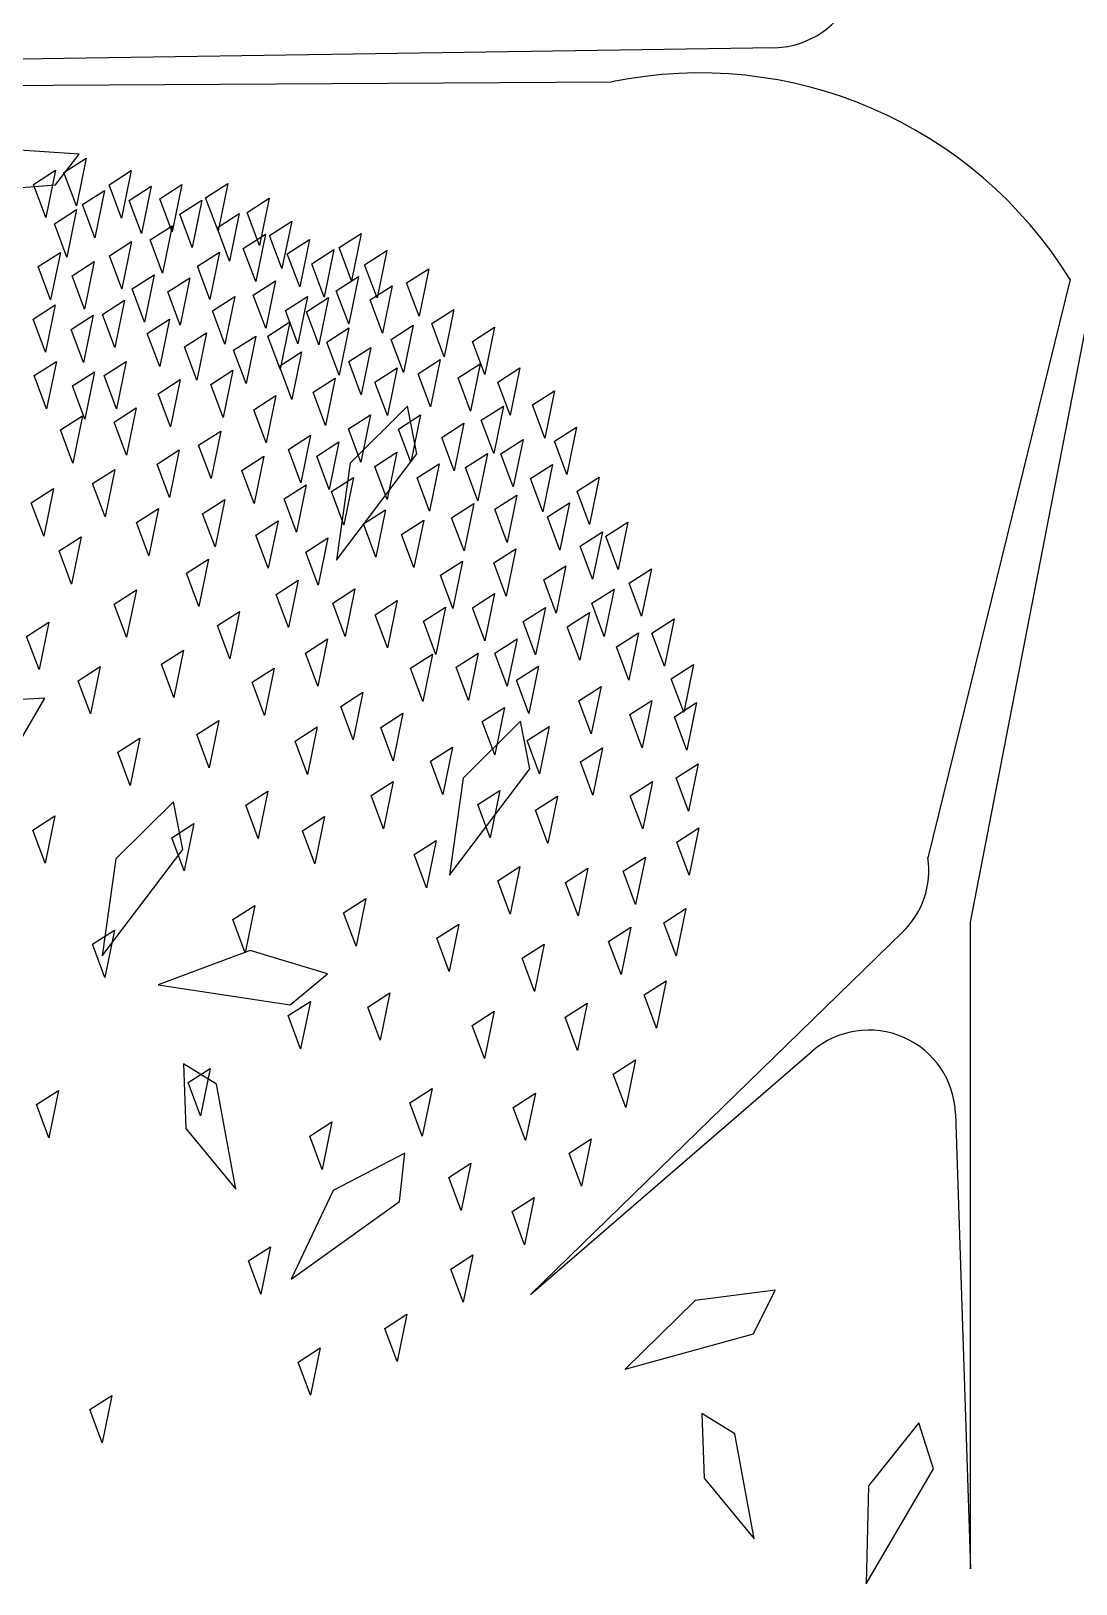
# Model space of a CAD drawing. Header units: inches. Extents: x -7543 to -822, y 102837 to 190349.
# Drawn here: x -837.08919 to -837.08533, y 102837.29858 to 102837.30432 of the extents above; entities that cross this region are included whole.
import ezdxf

# ---------------------------------------------------------------- set-up
doc = ezdxf.new("R2010")
doc.units = ezdxf.units.IN
doc.header["$MEASUREMENT"] = 0
doc.layers.add('BİTKİ', color=96, linetype='Continuous', lineweight=25)

msp = doc.modelspace()

# ---------------------------------------------------------------- linework, layer by layer
at = {"layer": 'BİTKİ', "color": 11}
for p, q in [((-837.0864436268769, 102837.3042535012), (-837.0900867932967, 102837.3041987723)), ((-837.090064523123, 102837.3041097233), (-837.087048150717, 102837.3041271535)), ((-837.085722310807, 102837.3010227571), (-837.085244961691, 102837.3034808699)), ((-837.0853539999006, 102837.3033969618), (-837.0858788293327, 102837.3012600957)), ((-837.0859725500522, 102837.3009858525), (-837.0873476314638, 102837.2996465499)), ((-837.085722310807, 102837.2986335084), (-837.085722310807, 102837.3010227571)), ((-837.0873476314638, 102837.2996465499), (-837.0863066882562, 102837.300545781)), ((-837.085776973513, 102837.3003137256), (-837.085722310807, 102837.2986335084))]:
    msp.add_line(p, q, dxfattribs=at)
at = {"layer": 'BİTKİ', "color": 222}
for p, q in [((-837.0890714159376, 102837.3037925248), (-837.0889898800832, 102837.3038449574)), ((-837.0885780519454, 102837.3034460056), (-837.088496516091, 102837.3034984382)), ((-837.088496516091, 102837.3034984382), (-837.0885323544176, 102837.3033233701)), ((-837.0881555327874, 102837.3034550636), (-837.088073996933, 102837.3035074961)), ((-837.0890413390307, 102837.3034107314), (-837.0889598031763, 102837.303463164)), ((-837.0889598031763, 102837.303463164), (-837.0889956415028, 102837.3032880959)), ((-837.0888577035727, 102837.3033624722), (-837.0889034011005, 102837.3034851077)), ((-837.0885323544176, 102837.3033233701), (-837.0885780519454, 102837.3034460056)), ((-837.0889956415028, 102837.3032880959), (-837.0890413390307, 102837.3034107314)), ((-837.0888192943997, 102837.3033625032), (-837.0887377585453, 102837.3034149357)), ((-837.0887377585453, 102837.3034149357), (-837.0887735968704, 102837.3032398677)), ((-837.08868788812, 102837.3033514972), (-837.088606352267, 102837.3034039297)), ((-837.088606352267, 102837.3034039297), (-837.088642190592, 102837.3032288617)), ((-837.0887735968704, 102837.3032398677), (-837.0888192943997, 102837.3033625032)), ((-837.0885222455647, 102837.3032813252), (-837.0884407097118, 102837.3033337577)), ((-837.0884407097118, 102837.3033337577), (-837.0884765480369, 102837.3031586897)), ((-837.0883261424997, 102837.3032172064), (-837.088371840029, 102837.3033398419)), ((-837.0882530999208, 102837.3032824874), (-837.0881715640664, 102837.30333492)), ((-837.0891042727583, 102837.3033034054), (-837.0891401110833, 102837.3031283374)), ((-837.0889635654157, 102837.3032649527), (-837.0889994037409, 102837.3030898846)), ((-837.0889291305743, 102837.3032679947), (-837.0888475947199, 102837.3033204273)), ((-837.0888834330465, 102837.3031453592), (-837.0889291305743, 102837.3032679947)), ((-837.0888475947199, 102837.3033204273), (-837.0888834330465, 102837.3031453592)), ((-837.0884765480369, 102837.3031586897), (-837.0885222455647, 102837.3032813252)), ((-837.0882074023929, 102837.3031598519), (-837.0882530999208, 102837.3032824874)), ((-837.0889994037409, 102837.3030898846), (-837.0890451012701, 102837.3032125201)), ((-837.0887634880191, 102837.3031978227), (-837.0886819521647, 102837.3032502553)), ((-837.0886819521647, 102837.3032502553), (-837.0887177904913, 102837.3030751872)), ((-837.0883180784888, 102837.3031881727), (-837.0882365426344, 102837.3032406053)), ((-837.0887177904913, 102837.3030751872), (-837.0887634880191, 102837.3031978227)), ((-837.0886259472195, 102837.3031477829), (-837.0885444113651, 102837.3032002155)), ((-837.0885444113651, 102837.3032002155), (-837.0885802496916, 102837.3030251474)), ((-837.0884444719497, 102837.3031355465), (-837.0883629360953, 102837.303187979)), ((-837.0883629360953, 102837.303187979), (-837.0883987744219, 102837.303012911)), ((-837.0882723809594, 102837.3030655372), (-837.0883180784888, 102837.3031881727)), ((-837.0891812591141, 102837.3030421885), (-837.0890997232597, 102837.303094621)), ((-837.0890997232597, 102837.303094621), (-837.0891355615847, 102837.302919553)), ((-837.0889235917496, 102837.3030423367), (-837.0888420558966, 102837.3030947692)), ((-837.0883987744219, 102837.303012911), (-837.0884444719497, 102837.3031355465)), ((-837.0882756628516, 102837.3030769616), (-837.0881941269972, 102837.3031293941)), ((-837.0881941269972, 102837.3031293941), (-837.0882299653238, 102837.3029543261)), ((-837.0891355615847, 102837.302919553), (-837.0891812591141, 102837.3030421885)), ((-837.0890405517715, 102837.3030037358), (-837.0889590159171, 102837.3030561683)), ((-837.0889590159171, 102837.3030561683), (-837.0889948542422, 102837.3028811003)), ((-837.0888778942217, 102837.3029197012), (-837.0889235917496, 102837.3030423367)), ((-837.0885293729132, 102837.3030093188), (-837.0884478370587, 102837.3030617513)), ((-837.0884478370587, 102837.3030617513), (-837.0884836753837, 102837.3028866833)), ((-837.0882299653238, 102837.3029543261), (-837.0882756628516, 102837.3030769616)), ((-837.0889948542422, 102837.3028811003), (-837.0890405517715, 102837.3030037358)), ((-837.0887235143545, 102837.3029752068), (-837.0886419785, 102837.3030276393)), ((-837.0886419785, 102837.3030276393), (-837.0886778168251, 102837.3028525713)), ((-837.0884836753837, 102837.3028866833), (-837.0885293729132, 102837.3030093188)), ((-837.0888865860618, 102837.3028703417), (-837.0888050502074, 102837.3029227742)), ((-837.0886778168251, 102837.3028525713), (-837.0887235143545, 102837.3029752068)), ((-837.0890848833722, 102837.3028415163), (-837.0890033475177, 102837.3028939488)), ((-837.0879645683917, 102837.3024938466), (-837.0878830325373, 102837.3025462791)), ((-837.0878830325373, 102837.3025462791), (-837.0879188708625, 102837.3023712111)), ((-837.0879188708625, 102837.3023712111), (-837.0879645683917, 102837.3024938466)), ((-837.0878238610493, 102837.3024553939), (-837.0877423251949, 102837.3025078264)), ((-837.0877423251949, 102837.3025078264), (-837.0877781635199, 102837.3023327584)), ((-837.0877781635199, 102837.3023327584), (-837.0878238610493, 102837.3024553939)), ((-837.0879966309514, 102837.3022535594), (-837.0880324692764, 102837.3020784914)), ((-837.0879218253133, 102837.3021584016), (-837.0878402894589, 102837.3022108342)), ((-837.0878402894589, 102837.3022108342), (-837.0878761277839, 102837.3020357661)), ((-837.0878761277839, 102837.3020357661), (-837.0879218253133, 102837.3021584016)), ((-837.0876978190586, 102837.3020119426), (-837.0877435165864, 102837.3021345781)), ((-837.08779101473, 102837.3019607715), (-837.0877094788756, 102837.302013204)), ((-837.0877094788756, 102837.302013204), (-837.0877453172021, 102837.301838136)), ((-837.0876220070674, 102837.3019643946), (-837.087540471213, 102837.3020168272)), ((-837.087540471213, 102837.3020168272), (-837.087576309538, 102837.3018417591)), ((-837.0874332264127, 102837.3018939752), (-837.0874789239421, 102837.3020166107)), ((-837.0877453172021, 102837.301838136), (-837.08779101473, 102837.3019607715)), ((-837.087576309538, 102837.3018417591), (-837.0876220070674, 102837.3019643946)), ((-837.0880480898988, 102837.3018193335), (-837.0879665540444, 102837.301871766)), ((-837.0879665540444, 102837.301871766), (-837.0880023923696, 102837.301696698)), ((-837.0880023923696, 102837.301696698), (-837.0880480898988, 102837.3018193335)), ((-837.0879012480351, 102837.3017418469), (-837.0878197121822, 102837.3017942794)), ((-837.0878197121822, 102837.3017942794), (-837.0878555505072, 102837.3016192114)), ((-837.0875256313254, 102837.3017637224), (-837.087444095471, 102837.301816155)), ((-837.087444095471, 102837.301816155), (-837.0874799337962, 102837.3016410869)), ((-837.0878555505072, 102837.3016192114), (-837.0879012480351, 102837.3017418469)), ((-837.0874799337962, 102837.3016410869), (-837.0875256313254, 102837.3017637224)), ((-837.0877170033544, 102837.3016167814), (-837.0876354675, 102837.301669214)), ((-837.0876354675, 102837.301669214), (-837.0876713058251, 102837.3014941459)), ((-837.0876713058251, 102837.3014941459), (-837.0877170033544, 102837.3016167814)), ((-837.0883182283699, 102837.3015071309), (-837.088354066695, 102837.3013320629)), ((-837.087936477139, 102837.3014899726), (-837.0878549412846, 102837.3015424051)), ((-837.0878907796097, 102837.3013673371), (-837.087936477139, 102837.3014899726)), ((-837.0878549412846, 102837.3015424051), (-837.0878907796097, 102837.3013673371)), ((-837.0875422583011, 102837.3014569546), (-837.0874607224467, 102837.3015093872)), ((-837.0874607224467, 102837.3015093872), (-837.0874965607718, 102837.3013343191)), ((-837.088354066695, 102837.3013320629), (-837.0883997642243, 102837.3014546984)), ((-837.0874965607718, 102837.3013343191), (-837.0875422583011, 102837.3014569546)), ((-837.0891866203785, 102837.3013625709), (-837.0891050845241, 102837.3014150034)), ((-837.0886734628679, 102837.3013344066), (-837.0885919270135, 102837.3013868391)), ((-837.0885919270135, 102837.3013868391), (-837.0886277653385, 102837.3012117711)), ((-837.0881903857636, 102837.3013601217), (-837.0881088499107, 102837.3014125543)), ((-837.0881088499107, 102837.3014125543), (-837.0881446882356, 102837.3012374862)), ((-837.0886277653385, 102837.3012117711), (-837.0886734628679, 102837.3013344066)), ((-837.0881446882356, 102837.3012374862), (-837.0881903857636, 102837.3013601217)), ((-837.0876960289457, 102837.3013246428), (-837.0877318672709, 102837.3011495748)), ((-837.0877318672709, 102837.3011495748), (-837.0877775648001, 102837.3012722103)), ((-837.088448056629, 102837.3010320595), (-837.0883665207746, 102837.3010844921)), ((-837.0883665207746, 102837.3010844921), (-837.0884023590996, 102837.300909424)), ((-837.0880380050766, 102837.3010569771), (-837.0879564692221, 102837.3011094097)), ((-837.0879564692221, 102837.3011094097), (-837.0879923075486, 102837.3009343416)), ((-837.0884023590996, 102837.300909424), (-837.088448056629, 102837.3010320595)), ((-837.0879923075486, 102837.3009343416), (-837.0880380050766, 102837.3010569771)), ((-837.0889657671393, 102837.3009410943), (-837.0888842312849, 102837.3009935268)), ((-837.0888842312849, 102837.3009935268), (-837.0889200696099, 102837.3008184588)), ((-837.0876940537945, 102837.3009629816), (-837.0876125179401, 102837.3010154141)), ((-837.0876125179401, 102837.3010154141), (-837.0876483562666, 102837.3008403461)), ((-837.0889200696099, 102837.3008184588), (-837.0889657671393, 102837.3009410943)), ((-837.0876483562666, 102837.3008403461), (-837.0876940537945, 102837.3009629816)), ((-837.0873325067402, 102837.3007664827), (-837.0873782042681, 102837.3008891182)), ((-837.087948359551, 102837.3007087146), (-837.0878668236966, 102837.3007611471)), ((-837.0878668236966, 102837.3007611471), (-837.0879026620231, 102837.3005860791)), ((-837.0882426389736, 102837.3006770635), (-837.0881611031192, 102837.3007294961)), ((-837.0881611031192, 102837.3007294961), (-837.0881969414443, 102837.300554428)), ((-837.0879026620231, 102837.3005860791), (-837.087948359551, 102837.3007087146)), ((-837.0875636403418, 102837.3006409353), (-837.0874821044888, 102837.3006933678)), ((-837.0874821044888, 102837.3006933678), (-837.0875179428139, 102837.3005182998)), ((-837.0872192919293, 102837.3006713559), (-837.0871377560762, 102837.3007237884)), ((-837.0871377560762, 102837.3007237884), (-837.0871735944013, 102837.3005487203)), ((-837.0881969414443, 102837.300554428), (-837.0882426389736, 102837.3006770635)), ((-837.0875179428139, 102837.3005182998), (-837.0875636403418, 102837.3006409353)), ((-837.0871735944013, 102837.3005487203), (-837.0872192919293, 102837.3006713559)), ((-837.08861271686, 102837.30042953), (-837.0885311810056, 102837.3004819625)), ((-837.0885311810056, 102837.3004819625), (-837.0885670193306, 102837.3003068945)), ((-837.0891729530817, 102837.3003484382), (-837.0890914172287, 102837.3004008708)), ((-837.0890914172287, 102837.3004008708), (-837.0891272555539, 102837.3002258028)), ((-837.0885670193306, 102837.3003068945), (-837.08861271686, 102837.30042953)), ((-837.0877930108857, 102837.300354949), (-837.0877114750326, 102837.3004073816)), ((-837.0891272555539, 102837.3002258028), (-837.0891729530817, 102837.3003484382)), ((-837.0873655621253, 102837.3002151552), (-837.0874112596548, 102837.3003377907)), ((-837.0873699200613, 102837.2998303197), (-837.0874156175893, 102837.2999529552)), ((-837.0883894913388, 102837.2997708083), (-837.0883079554844, 102837.2998232408))]:
    msp.add_line(p, q, dxfattribs=at)
at = {"layer": 'BİTKİ'}
for p, q in [((-837.0889898800832, 102837.3038449574), (-837.0890257184083, 102837.3036698893)), ((-837.0891842200905, 102837.3037486373), (-837.0891026842361, 102837.3038010699)), ((-837.0891026842361, 102837.3038010699), (-837.0891385225611, 102837.3036260018)), ((-837.0890257184083, 102837.3036698893), (-837.0890714159376, 102837.3037925248)), ((-837.0889046516799, 102837.3037469512), (-837.0888231158254, 102837.3037993838)), ((-837.0888231158254, 102837.3037993838), (-837.0888589541505, 102837.3036243157)), ((-837.0891385225611, 102837.3036260018), (-837.0891842200905, 102837.3037486373)), ((-837.0890029433854, 102837.3036741928), (-837.088921407531, 102837.3037266254)), ((-837.088921407531, 102837.3037266254), (-837.0889572458574, 102837.3035515573)), ((-837.0888589541505, 102837.3036243157), (-837.0889046516799, 102837.3037469512)), ((-837.0888307691798, 102837.3036894031), (-837.0887492333253, 102837.3037418357)), ((-837.0887492333253, 102837.3037418357), (-837.0887850716505, 102837.3035667676)), ((-837.0887170418889, 102837.3036956809), (-837.0886355060345, 102837.3037481135)), ((-837.0886355060345, 102837.3037481135), (-837.088671344361, 102837.3035730454)), ((-837.0885480342263, 102837.3036993041), (-837.0884664983719, 102837.3037517366)), ((-837.0884664983719, 102837.3037517366), (-837.0885023366969, 102837.3035766686)), ((-837.0889572458574, 102837.3035515573), (-837.0890029433854, 102837.3036741928)), ((-837.0887850716505, 102837.3035667676), (-837.0888307691798, 102837.3036894031)), ((-837.088671344361, 102837.3035730454), (-837.0887170418889, 102837.3036956809)), ((-837.0886431593888, 102837.3036381328), (-837.0885616235344, 102837.3036905653)), ((-837.0885616235344, 102837.3036905653), (-837.0885974618609, 102837.3035154973)), ((-837.0885023366969, 102837.3035766686), (-837.0885480342263, 102837.3036993041)), ((-837.0883948592767, 102837.3036449917), (-837.0883133234222, 102837.3036974243)), ((-837.0883133234222, 102837.3036974243), (-837.0883491617487, 102837.3035223562)), ((-837.089106446474, 102837.3036028586), (-837.0890249106211, 102837.3036552911)), ((-837.0890249106211, 102837.3036552911), (-837.0890607489462, 102837.3034802231)), ((-837.0885974618609, 102837.3035154973), (-837.0886431593888, 102837.3036381328)), ((-837.0885056185891, 102837.303588093), (-837.0884240827347, 102837.3036405255)), ((-837.0884240827347, 102837.3036405255), (-837.0884599210613, 102837.3034654575)), ((-837.0883491617487, 102837.3035223562), (-837.0883948592767, 102837.3036449917)), ((-837.0883116757138, 102837.3035599969), (-837.0882301398594, 102837.3036124294)), ((-837.0882301398594, 102837.3036124294), (-837.0882659781845, 102837.3034373614)), ((-837.0890607489462, 102837.3034802231), (-837.089106446474, 102837.3036028586)), ((-837.0887529955634, 102837.3035436244), (-837.0886714597103, 102837.3035960569)), ((-837.0886714597103, 102837.3035960569), (-837.0887072980355, 102837.3034209889)), ((-837.0884599210613, 102837.3034654575), (-837.0885056185891, 102837.303588093)), ((-837.0884088457168, 102837.3035118369), (-837.0883273098624, 102837.3035642694)), ((-837.0883273098624, 102837.3035642694), (-837.0883631481875, 102837.3033892014)), ((-837.0882659781845, 102837.3034373614), (-837.0883116757138, 102837.3035599969)), ((-837.0880551962415, 102837.3035148107), (-837.0879736603871, 102837.3035672432)), ((-837.0879736603871, 102837.3035672432), (-837.0880094987122, 102837.3033921752)), ((-837.0891664122247, 102837.3034449116), (-837.0890848763703, 102837.3034973442)), ((-837.0890848763703, 102837.3034973442), (-837.0891207146954, 102837.3033222761)), ((-837.0889034011005, 102837.3034851077), (-837.0888218652461, 102837.3035375403)), ((-837.0888218652461, 102837.3035375403), (-837.0888577035727, 102837.3033624722)), ((-837.0887072980355, 102837.3034209889), (-837.0887529955634, 102837.3035436244)), ((-837.0883631481875, 102837.3033892014), (-837.0884088457168, 102837.3035118369)), ((-837.0882461711399, 102837.3034922858), (-837.0881646352855, 102837.3035447184)), ((-837.0881646352855, 102837.3035447184), (-837.0882004736106, 102837.3033696503)), ((-837.088073996933, 102837.3035074961), (-837.088109835258, 102837.3033324281)), ((-837.0880094987122, 102837.3033921752), (-837.0880551962415, 102837.3035148107)), ((-837.087960468208, 102837.3034515659), (-837.0878789323536, 102837.3035039984)), ((-837.0878789323536, 102837.3035039984), (-837.0879147706802, 102837.3033289304)), ((-837.0891207146954, 102837.3033222761), (-837.0891664122247, 102837.3034449116)), ((-837.0882004736106, 102837.3033696503), (-837.0882461711399, 102837.3034922858)), ((-837.088109835258, 102837.3033324281), (-837.0881555327874, 102837.3034550636)), ((-837.0879147706802, 102837.3033289304), (-837.087960468208, 102837.3034515659)), ((-837.088371840029, 102837.3033398419), (-837.0882903041746, 102837.3033922744)), ((-837.0882903041746, 102837.3033922744), (-837.0883261424997, 102837.3032172064)), ((-837.0880650930008, 102837.3033556333), (-837.0879835571463, 102837.3034080658)), ((-837.0879835571463, 102837.3034080658), (-837.0880193954714, 102837.3032329978)), ((-837.0878052484195, 102837.3033842422), (-837.0877237125651, 102837.3034366748)), ((-837.0877595508902, 102837.3032616068), (-837.0878052484195, 102837.3033842422)), ((-837.0877237125651, 102837.3034366748), (-837.0877595508902, 102837.3032616068)), ((-837.088642190592, 102837.3032288617), (-837.08868788812, 102837.3033514972)), ((-837.0881715640664, 102837.30333492), (-837.0882074023929, 102837.3031598519)), ((-837.0881759185014, 102837.3032779985), (-837.088094382647, 102837.303330431)), ((-837.088094382647, 102837.303330431), (-837.0881302209721, 102837.303155363)), ((-837.0880193954714, 102837.3032329978), (-837.0880650930008, 102837.3033556333)), ((-837.0879400198068, 102837.3033214531), (-837.0878584839523, 102837.3033738856)), ((-837.0878584839523, 102837.3033738856), (-837.0878943222774, 102837.3031988176)), ((-837.0891858086127, 102837.3032509729), (-837.0891042727583, 102837.3033034054)), ((-837.0890451012701, 102837.3032125201), (-837.0889635654157, 102837.3032649527)), ((-837.0881302209721, 102837.303155363), (-837.0881759185014, 102837.3032779985)), ((-837.0878943222774, 102837.3031988176), (-837.0879400198068, 102837.3033214531)), ((-837.0877118406545, 102837.303234191), (-837.0876303048016, 102837.3032866235)), ((-837.0876303048016, 102837.3032866235), (-837.0876661431266, 102837.3031115555)), ((-837.0891401110833, 102837.3031283374), (-837.0891858086127, 102837.3032509729)), ((-837.0882365426344, 102837.3032406053), (-837.0882723809594, 102837.3030655372)), ((-837.0881001235373, 102837.303165967), (-837.0880185876829, 102837.3032183996)), ((-837.0880185876829, 102837.3032183996), (-837.0880544260093, 102837.3030433315)), ((-837.0878622461918, 102837.3031756743), (-837.0877807103374, 102837.3032281069)), ((-837.0877807103374, 102837.3032281069), (-837.0878165486624, 102837.3030530388)), ((-837.0876661431266, 102837.3031115555), (-837.0877118406545, 102837.303234191)), ((-837.0875618322493, 102837.3031682915), (-837.0874802963949, 102837.303220724)), ((-837.0874802963949, 102837.303220724), (-837.08751613472, 102837.303045656)), ((-837.0880544260093, 102837.3030433315), (-837.0881001235373, 102837.303165967)), ((-837.0878165486624, 102837.3030530388), (-837.0878622461918, 102837.3031756743)), ((-837.08751613472, 102837.303045656), (-837.0875618322493, 102837.3031682915)), ((-837.0888420558966, 102837.3030947692), (-837.0888778942217, 102837.3029197012)), ((-837.0885802496916, 102837.3030251474), (-837.0886259472195, 102837.3031477829)), ((-837.0880189848148, 102837.3030939834), (-837.0879374489604, 102837.303146416)), ((-837.0879732872854, 102837.3029713479), (-837.0880189848148, 102837.3030939834)), ((-837.0879374489604, 102837.303146416), (-837.0879732872854, 102837.3029713479)), ((-837.0877625053411, 102837.3030487973), (-837.087680969488, 102837.3031012298)), ((-837.087680969488, 102837.3031012298), (-837.0877168078131, 102837.3029261618)), ((-837.087922211941, 102837.3030177273), (-837.0878406760879, 102837.3030701599)), ((-837.0878406760879, 102837.3030701599), (-837.0878765144131, 102837.3028950919)), ((-837.0877168078131, 102837.3029261618), (-837.0877625053411, 102837.3030487973)), ((-837.0876154649127, 102837.3030335188), (-837.0875339290583, 102837.3030859513)), ((-837.0875339290583, 102837.3030859513), (-837.0875697673848, 102837.3029108833)), ((-837.0874684244843, 102837.3030182402), (-837.0873868886299, 102837.3030706728)), ((-837.0873868886299, 102837.3030706728), (-837.0874227269564, 102837.3028956047)), ((-837.0881507882236, 102837.3029805733), (-837.0880692523692, 102837.3030330059)), ((-837.0881050906958, 102837.3028579378), (-837.0881507882236, 102837.3029805733)), ((-837.0880692523692, 102837.3030330059), (-837.0881050906958, 102837.3028579378)), ((-837.0878765144131, 102837.3028950919), (-837.087922211941, 102837.3030177273)), ((-837.0875697673848, 102837.3029108833), (-837.0876154649127, 102837.3030335188)), ((-837.0874227269564, 102837.3028956047), (-837.0874684244843, 102837.3030182402)), ((-837.0873403833134, 102837.3029334391), (-837.087258847459, 102837.3029858716)), ((-837.087258847459, 102837.3029858716), (-837.0872946857855, 102837.3028108036)), ((-837.0888050502074, 102837.3029227742), (-837.0888408885339, 102837.3027477062)), ((-837.0883700634437, 102837.3029159725), (-837.0882885275893, 102837.3029684051)), ((-837.0882885275893, 102837.3029684051), (-837.0883243659143, 102837.302793337)), ((-837.0875293795597, 102837.3028771669), (-837.0874478437066, 102837.3029295995)), ((-837.0874478437066, 102837.3029295995), (-837.0874836820318, 102837.3027545314)), ((-837.0872946857855, 102837.3028108036), (-837.0873403833134, 102837.3029334391)), ((-837.0890033475177, 102837.3028939488), (-837.0890391858429, 102837.3027188808)), ((-837.0888408885339, 102837.3027477062), (-837.0888865860618, 102837.3028703417)), ((-837.0883243659143, 102837.302793337), (-837.0883700634437, 102837.3029159725)), ((-837.0880197790759, 102837.3028451512), (-837.0879382432215, 102837.3028975838)), ((-837.0879382432215, 102837.3028975838), (-837.0879740815466, 102837.3027225157)), ((-837.0878351372633, 102837.3028445019), (-837.0877536014088, 102837.3028969344)), ((-837.0877536014088, 102837.3028969344), (-837.0877894397339, 102837.3027218664)), ((-837.0876756292279, 102837.3028133637), (-837.0875940933735, 102837.3028657963)), ((-837.0875940933735, 102837.3028657963), (-837.0876299316999, 102837.3026907282)), ((-837.0874836820318, 102837.3027545314), (-837.0875293795597, 102837.3028771669)), ((-837.0890391858429, 102837.3027188808), (-837.0890848833722, 102837.3028415163)), ((-837.0885739030783, 102837.3027848912), (-837.0884923672239, 102837.3028373237)), ((-837.0884923672239, 102837.3028373237), (-837.0885282055505, 102837.3026622557)), ((-837.0882422208374, 102837.3027689633), (-837.088160684983, 102837.3028213959)), ((-837.088160684983, 102837.3028213959), (-837.0881965233094, 102837.3026463278)), ((-837.0879740815466, 102837.3027225157), (-837.0880197790759, 102837.3028451512)), ((-837.0877894397339, 102837.3027218664), (-837.0878351372633, 102837.3028445019)), ((-837.0876299316999, 102837.3026907282), (-837.0876756292279, 102837.3028133637)), ((-837.0874567511398, 102837.3027535484), (-837.0873752152854, 102837.3028059809)), ((-837.0873752152854, 102837.3028059809), (-837.0874110536105, 102837.3026309129)), ((-837.0872594431555, 102837.3027992475), (-837.0871779073011, 102837.30285168)), ((-837.0871779073011, 102837.30285168), (-837.0872137456263, 102837.302676612)), ((-837.0887274751584, 102837.3027147874), (-837.088645939304, 102837.30276722)), ((-837.088645939304, 102837.30276722), (-837.0886817776291, 102837.3025921519)), ((-837.0885282055505, 102837.3026622557), (-837.0885739030783, 102837.3027848912)), ((-837.0881965233094, 102837.3026463278), (-837.0882422208374, 102837.3027689633)), ((-837.0881369376624, 102837.3027443422), (-837.0880554018079, 102837.3027967747)), ((-837.0880554018079, 102837.3027967747), (-837.088091240133, 102837.3026217067)), ((-837.087923204768, 102837.302706687), (-837.0878416689136, 102837.3027591196)), ((-837.0878416689136, 102837.3027591196), (-837.0878775072401, 102837.3025840515)), ((-837.0875883559842, 102837.3027023463), (-837.0875068201298, 102837.3027547788)), ((-837.0875068201298, 102837.3027547788), (-837.0875426584563, 102837.3025797108)), ((-837.0874110536105, 102837.3026309129), (-837.0874567511398, 102837.3027535484)), ((-837.0872137456263, 102837.302676612), (-837.0872594431555, 102837.3027992475)), ((-837.0889655510699, 102837.3026428721), (-837.0888840152155, 102837.3026953046)), ((-837.0888840152155, 102837.3026953046), (-837.0889198535406, 102837.3025202366)), ((-837.0886817776291, 102837.3025921519), (-837.0887274751584, 102837.3027147874)), ((-837.088414593609, 102837.302691545), (-837.0883330577545, 102837.3027439775)), ((-837.088368896081, 102837.3025689095), (-837.088414593609, 102837.302691545)), ((-837.0883330577545, 102837.3027439775), (-837.088368896081, 102837.3025689095)), ((-837.088091240133, 102837.3026217067), (-837.0881369376624, 102837.3027443422)), ((-837.0878775072401, 102837.3025840515), (-837.087923204768, 102837.302706687)), ((-837.087766863277, 102837.3026639618), (-837.0876853274226, 102837.3027163943)), ((-837.0876853274226, 102837.3027163943), (-837.0877211657477, 102837.3025413263)), ((-837.0875426584563, 102837.3025797108), (-837.0875883559842, 102837.3027023463)), ((-837.0873475106604, 102837.3026614326), (-837.0872659748073, 102837.3027138652)), ((-837.0872659748073, 102837.3027138652), (-837.0873018131325, 102837.3025387971)), ((-837.0889198535406, 102837.3025202366), (-837.0889655510699, 102837.3026428721)), ((-837.0882584506824, 102837.3025866117), (-837.088176914828, 102837.3026390442)), ((-837.088176914828, 102837.3026390442), (-837.0882127531545, 102837.3024639762)), ((-837.0880831099339, 102837.3026134091), (-837.0880015740795, 102837.3026658416)), ((-837.0880015740795, 102837.3026658416), (-837.0880374124047, 102837.3024907736)), ((-837.0877211657477, 102837.3025413263), (-837.087766863277, 102837.3026639618)), ((-837.0873018131325, 102837.3025387971), (-837.0873475106604, 102837.3026614326)), ((-837.0871755350194, 102837.3026144349), (-837.0870939991663, 102837.3026668674)), ((-837.0870939991663, 102837.3026668674), (-837.0871298374915, 102837.3024917994)), ((-837.0891921487004, 102837.3025719708), (-837.089110612846, 102837.3026244033)), ((-837.089110612846, 102837.3026244033), (-837.089146451171, 102837.3024493353)), ((-837.0885590631908, 102837.3025317864), (-837.0884775273364, 102837.302584219)), ((-837.0884775273364, 102837.302584219), (-837.0885133656616, 102837.3024091509)), ((-837.0882127531545, 102837.3024639762), (-837.0882584506824, 102837.3025866117)), ((-837.0880374124047, 102837.3024907736), (-837.0880831099339, 102837.3026134091)), ((-837.0874793140707, 102837.3025480225), (-837.0873977782163, 102837.302600455)), ((-837.0873977782163, 102837.302600455), (-837.0874336165414, 102837.302425387)), ((-837.0871298374915, 102837.3024917994), (-837.0871755350194, 102837.3026144349)), ((-837.089146451171, 102837.3024493353), (-837.0891921487004, 102837.3025719708)), ((-837.0888032736221, 102837.3024989049), (-837.0887217377677, 102837.3025513375)), ((-837.0887217377677, 102837.3025513375), (-837.0887575760943, 102837.3023762694)), ((-837.0885133656616, 102837.3024091509), (-837.0885590631908, 102837.3025317864)), ((-837.0876390206706, 102837.3025169526), (-837.0875574848162, 102837.3025693851)), ((-837.0875574848162, 102837.3025693851), (-837.0875933231428, 102837.3023943171)), ((-837.0874336165414, 102837.302425387), (-837.0874793140707, 102837.3025480225)), ((-837.0872853711953, 102837.3025199264), (-837.0872038353409, 102837.302572359)), ((-837.087239673666, 102837.3023972909), (-837.0872853711953, 102837.3025199264)), ((-837.0872038353409, 102837.302572359), (-837.087239673666, 102837.3023972909)), ((-837.0887575760943, 102837.3023762694), (-837.0888032736221, 102837.3024989049)), ((-837.0883621523371, 102837.3024530694), (-837.0882806164827, 102837.3025055019)), ((-837.0882806164827, 102837.3025055019), (-837.0883164548079, 102837.3023304339)), ((-837.0875933231428, 102837.3023943171), (-837.0876390206706, 102837.3025169526)), ((-837.0871636631102, 102837.3024119511), (-837.0870821272558, 102837.3024643836)), ((-837.0870821272558, 102837.3024643836), (-837.0871179655809, 102837.3022893156)), ((-837.0870696596488, 102837.302448524), (-837.0869881237958, 102837.3025009565)), ((-837.0869881237958, 102837.3025009565), (-837.0870239621208, 102837.3023258885)), ((-837.0890894398727, 102837.3023944727), (-837.0890079040183, 102837.3024469053)), ((-837.0890079040183, 102837.3024469053), (-837.0890437423434, 102837.3022718373)), ((-837.0883164548079, 102837.3023304339), (-837.0883621523371, 102837.3024530694)), ((-837.0881777090905, 102837.302390212), (-837.0880961732361, 102837.3024426445)), ((-837.0880961732361, 102837.3024426445), (-837.0881320115612, 102837.3022675765)), ((-837.0871179655809, 102837.3022893156), (-837.0871636631102, 102837.3024119511)), ((-837.0870239621208, 102837.3023258885), (-837.0870696596488, 102837.302448524)), ((-837.0890437423434, 102837.3022718373), (-837.0890894398727, 102837.3023944727)), ((-837.088619227506, 102837.3023116314), (-837.0885376916516, 102837.3023640639)), ((-837.0885376916516, 102837.3023640639), (-837.0885735299768, 102837.3021889959)), ((-837.0881320115612, 102837.3022675765), (-837.0881777090905, 102837.302390212)), ((-837.0876803842943, 102837.3023041121), (-837.0875988484399, 102837.3023565447)), ((-837.0875988484399, 102837.3023565447), (-837.087634686765, 102837.3021814766)), ((-837.0874830763101, 102837.3023498112), (-837.0874015404557, 102837.3024022438)), ((-837.0874373787808, 102837.3022271757), (-837.0874830763101, 102837.3023498112)), ((-837.0874015404557, 102837.3024022438), (-837.0874373787808, 102837.3022271757)), ((-837.0885735299768, 102837.3021889959), (-837.088619227506, 102837.3023116314)), ((-837.087634686765, 102837.3021814766), (-837.0876803842943, 102837.3023041121)), ((-837.0872986330621, 102837.3022869538), (-837.0872170972091, 102837.3023393864)), ((-837.0872170972091, 102837.3023393864), (-837.0872529355341, 102837.3021643183)), ((-837.0869825849711, 102837.3022752985), (-837.0869010491167, 102837.302327731)), ((-837.0869010491167, 102837.302327731), (-837.0869368874418, 102837.302152663)), ((-837.0888856037377, 102837.3021976402), (-837.0888040678832, 102837.3022500727)), ((-837.0888040678832, 102837.3022500727), (-837.0888399062097, 102837.3020750046)), ((-837.0882877438297, 102837.3022334955), (-837.0882062079767, 102837.302285928)), ((-837.0882420463017, 102837.30211086), (-837.0882877438297, 102837.3022334955)), ((-837.0882062079767, 102837.302285928), (-837.0882420463017, 102837.30211086)), ((-837.0880781668058, 102837.3022011269), (-837.0879966309514, 102837.3022535594)), ((-837.0875618427522, 102837.3021845497), (-837.0874803068978, 102837.3022369822)), ((-837.0874803068978, 102837.3022369822), (-837.0875161452228, 102837.3020619142)), ((-837.0872529355341, 102837.3021643183), (-837.0872986330621, 102837.3022869538)), ((-837.0871205229012, 102837.3022009222), (-837.0870389870468, 102837.3022533547)), ((-837.0870389870468, 102837.3022533547), (-837.0870748253719, 102837.3020782867)), ((-837.0869368874418, 102837.302152663), (-837.0869825849711, 102837.3022752985)), ((-837.0888399062097, 102837.3020750046), (-837.0888856037377, 102837.3021976402)), ((-837.0880324692764, 102837.3020784914), (-837.0880781668058, 102837.3022011269)), ((-837.0877435165864, 102837.3021345781), (-837.087661980732, 102837.3021870106)), ((-837.087661980732, 102837.3021870106), (-837.0876978190586, 102837.3020119426)), ((-837.0875161452228, 102837.3020619142), (-837.0875618427522, 102837.3021845497)), ((-837.0873742329612, 102837.3021332794), (-837.0872926971068, 102837.3021857119)), ((-837.0872926971068, 102837.3021857119), (-837.0873285354332, 102837.3020106439)), ((-837.0870748253719, 102837.3020782867), (-837.0871205229012, 102837.3022009222)), ((-837.0892093713726, 102837.3020785788), (-837.0891278355182, 102837.3021310113)), ((-837.0891278355182, 102837.3021310113), (-837.0891636738431, 102837.3019559433)), ((-837.0885040510714, 102837.3021182738), (-837.0884225152183, 102837.3021707063)), ((-837.0884583535434, 102837.3019956383), (-837.0885040510714, 102837.3021182738)), ((-837.0884225152183, 102837.3021707063), (-837.0884583535434, 102837.3019956383)), ((-837.0873285354332, 102837.3020106439), (-837.0873742329612, 102837.3021332794)), ((-837.0872115583843, 102837.3021137283), (-837.0871300225299, 102837.3021661609)), ((-837.0871300225299, 102837.3021661609), (-837.0871658608551, 102837.3019910928)), ((-837.0868986768348, 102837.3020904859), (-837.0868171409804, 102837.3021429184)), ((-837.0868171409804, 102837.3021429184), (-837.086852979307, 102837.3019678504)), ((-837.0891636738431, 102837.3019559433), (-837.0892093713726, 102837.3020785788)), ((-837.0881789004821, 102837.3020169636), (-837.0880973646277, 102837.3020693962)), ((-837.0880973646277, 102837.3020693962), (-837.0881332029528, 102837.3018943281)), ((-837.0874789239421, 102837.3020166107), (-837.0873973880877, 102837.3020690433)), ((-837.0873973880877, 102837.3020690433), (-837.0874332264127, 102837.3018939752)), ((-837.0871658608551, 102837.3019910928), (-837.0872115583843, 102837.3021137283)), ((-837.0870302816792, 102837.3020392838), (-837.0869487458248, 102837.3020917164)), ((-837.0869487458248, 102837.3020917164), (-837.0869845841513, 102837.3019166483)), ((-837.086852979307, 102837.3019678504), (-837.0868986768348, 102837.3020904859)), ((-837.0887110572503, 102837.3019756053), (-837.0886295213959, 102837.3020280378)), ((-837.0886295213959, 102837.3020280378), (-837.088665359721, 102837.3018529698)), ((-837.0881332029528, 102837.3018943281), (-837.0881789004821, 102837.3020169636)), ((-837.0869845841513, 102837.3019166483), (-837.0870302816792, 102837.3020392838)), ((-837.0890189921693, 102837.3019144795), (-837.0889374563162, 102837.301966912)), ((-837.0889374563162, 102837.301966912), (-837.0889732946413, 102837.301791844)), ((-837.088665359721, 102837.3018529698), (-837.0887110572503, 102837.3019756053)), ((-837.088376407031, 102837.3019090565), (-837.0882948711779, 102837.301961489)), ((-837.0882948711779, 102837.301961489), (-837.088330709503, 102837.301786421)), ((-837.087399962435, 102837.3019161664), (-837.087318426582, 102837.3019685989)), ((-837.087318426582, 102837.3019685989), (-837.087354264907, 102837.3017935309)), ((-837.0868272363057, 102837.3019215329), (-837.0867457004513, 102837.3019739655)), ((-837.0867457004513, 102837.3019739655), (-837.0867815387763, 102837.3017988974)), ((-837.0889732946413, 102837.301791844), (-837.0890189921693, 102837.3019144795)), ((-837.088330709503, 102837.301786421), (-837.088376407031, 102837.3019090565)), ((-837.087354264907, 102837.3017935309), (-837.087399962435, 102837.3019161664)), ((-837.0871686167413, 102837.3018404914), (-837.0870870808869, 102837.3018929239)), ((-837.0870870808869, 102837.3018929239), (-837.087122919212, 102837.3017178559)), ((-837.0867815387763, 102837.3017988974), (-837.0868272363057, 102837.3019215329)), ((-837.087122919212, 102837.3017178559), (-837.0871686167413, 102837.3018404914)), ((-837.0869810069503, 102837.3017892211), (-837.0868994710959, 102837.3018416537)), ((-837.0868994710959, 102837.3018416537), (-837.0869353094224, 102837.3016665856)), ((-837.0868151658306, 102837.3017812572), (-837.0867336299762, 102837.3018336897)), ((-837.0867336299762, 102837.3018336897), (-837.0867694683012, 102837.3016586217)), ((-837.0869353094224, 102837.3016665856), (-837.0869810069503, 102837.3017892211)), ((-837.0867694683012, 102837.3016586217), (-837.0868151658306, 102837.3017812572)), ((-837.0885804452316, 102837.3017157671), (-837.0884989093786, 102837.3017681996)), ((-837.0885347477036, 102837.3015931316), (-837.0885804452316, 102837.3017157671)), ((-837.0884989093786, 102837.3017681996), (-837.0885347477036, 102837.3015931316)), ((-837.0882174946935, 102837.3016912942), (-837.0881359588391, 102837.3017437267)), ((-837.0881359588391, 102837.3017437267), (-837.0881717971643, 102837.3015686587)), ((-837.0873599887702, 102837.3016935504), (-837.0872784529158, 102837.301745983)), ((-837.0872784529158, 102837.301745983), (-837.087314291241, 102837.3015709149)), ((-837.0888727460019, 102837.3016503687), (-837.088791210149, 102837.3017028013)), ((-837.088791210149, 102837.3017028013), (-837.0888270484741, 102837.3015277332)), ((-837.0881717971643, 102837.3015686587), (-837.0882174946935, 102837.3016912942)), ((-837.087314291241, 102837.3015709149), (-837.0873599887702, 102837.3016935504)), ((-837.0871630779166, 102837.3016148334), (-837.0870815420622, 102837.3016672659)), ((-837.0870815420622, 102837.3016672659), (-837.0871173803873, 102837.3014921979)), ((-837.0888270484741, 102837.3015277332), (-837.0888727460019, 102837.3016503687)), ((-837.0871173803873, 102837.3014921979), (-837.0871630779166, 102837.3016148334)), ((-837.0868096270059, 102837.3015555992), (-837.0867280911515, 102837.3016080317)), ((-837.0867280911515, 102837.3016080317), (-837.0867639294765, 102837.3014329636)), ((-837.0867639294765, 102837.3014329636), (-837.0868096270059, 102837.3015555992)), ((-837.0883997642243, 102837.3014546984), (-837.0883182283699, 102837.3015071309)), ((-837.0873295147329, 102837.3014361731), (-837.0872479788785, 102837.3014886057)), ((-837.0872479788785, 102837.3014886057), (-837.0872838172036, 102837.3013135376)), ((-837.0869788332345, 102837.3014897679), (-837.0868972973801, 102837.3015422005)), ((-837.0869331357052, 102837.3013671324), (-837.0869788332345, 102837.3014897679)), ((-837.0868972973801, 102837.3015422005), (-837.0869331357052, 102837.3013671324)), ((-837.0872838172036, 102837.3013135376), (-837.0873295147329, 102837.3014361731)), ((-837.0891050845241, 102837.3014150034), (-837.0891409228492, 102837.3012399354)), ((-837.0891409228492, 102837.3012399354), (-837.0891866203785, 102837.3013625709)), ((-837.0877775648001, 102837.3012722103), (-837.0876960289457, 102837.3013246428)), ((-837.086807254724, 102837.301318354), (-837.0867257188696, 102837.3013707866)), ((-837.0867615571947, 102837.3011957185), (-837.086807254724, 102837.301318354)), ((-837.0867257188696, 102837.3013707866), (-837.0867615571947, 102837.3011957185)), ((-837.0870047612743, 102837.3012104469), (-837.0869232254199, 102837.3012628794)), ((-837.0869232254199, 102837.3012628794), (-837.086959063745, 102837.3010878114)), ((-837.0874680483596, 102837.3011751727), (-837.0873865125052, 102837.3012276052)), ((-837.0873865125052, 102837.3012276052), (-837.0874223508303, 102837.3010525372)), ((-837.0872177034071, 102837.3011690203), (-837.0871361675527, 102837.3012214529)), ((-837.0871361675527, 102837.3012214529), (-837.0871720058777, 102837.3010463848)), ((-837.086959063745, 102837.3010878114), (-837.0870047612743, 102837.3012104469)), ((-837.0874223508303, 102837.3010525372), (-837.0874680483596, 102837.3011751727)), ((-837.0871720058777, 102837.3010463848), (-837.0872177034071, 102837.3011690203)), ((-837.0868551499982, 102837.3010201313), (-837.0867736141438, 102837.3010725638)), ((-837.0867736141438, 102837.3010725638), (-837.0868094524702, 102837.3008974958)), ((-837.0870587910682, 102837.300951258), (-837.0869772552138, 102837.3010036905)), ((-837.0869772552138, 102837.3010036905), (-837.0870130935402, 102837.3008286225)), ((-837.0868094524702, 102837.3008974958), (-837.0868551499982, 102837.3010201313)), ((-837.0873782042681, 102837.3008891182), (-837.0872966684136, 102837.3009415507)), ((-837.0872966684136, 102837.3009415507), (-837.0873325067402, 102837.3007664827)), ((-837.0870130935402, 102837.3008286225), (-837.0870587910682, 102837.300951258)), ((-837.0869279804849, 102837.3007536278), (-837.0868464446305, 102837.3008060604)), ((-837.0868464446305, 102837.3008060604), (-837.086882282957, 102837.3006309923)), ((-837.086882282957, 102837.3006309923), (-837.0869279804849, 102837.3007536278)), ((-837.087041578899, 102837.3004609081), (-837.0869600430445, 102837.3005133407)), ((-837.0869600430445, 102837.3005133407), (-837.0869958813696, 102837.3003382726)), ((-837.0869958813696, 102837.3003382726), (-837.087041578899, 102837.3004609081)), ((-837.0877114750326, 102837.3004073816), (-837.0877473133577, 102837.3002323135)), ((-837.0877473133577, 102837.3002323135), (-837.0877930108857, 102837.300354949)), ((-837.0874112596548, 102837.3003377907), (-837.0873297238003, 102837.3003902232)), ((-837.0873297238003, 102837.3003902232), (-837.0873655621253, 102837.3002151552)), ((-837.0881626916414, 102837.3002318316), (-837.0880811557885, 102837.3002842641)), ((-837.0880811557885, 102837.3002842641), (-837.0881169941135, 102837.3001091961)), ((-837.0881169941135, 102837.3001091961), (-837.0881626916414, 102837.3002318316)), ((-837.0872052463028, 102837.3001694189), (-837.0871237104484, 102837.3002218514)), ((-837.0871595487749, 102837.3000467833), (-837.0872052463028, 102837.3001694189)), ((-837.0871237104484, 102837.3002218514), (-837.0871595487749, 102837.3000467833)), ((-837.0876499312627, 102837.3000792512), (-837.0875683954083, 102837.3001316837)), ((-837.0875683954083, 102837.3001316837), (-837.0876042337334, 102837.2999566157)), ((-837.0876042337334, 102837.2999566157), (-837.0876499312627, 102837.3000792512)), ((-837.0874156175893, 102837.2999529552), (-837.0873340817363, 102837.3000053878)), ((-837.0873340817363, 102837.3000053878), (-837.0873699200613, 102837.2998303197)), ((-837.0883079554844, 102837.2998232408), (-837.088343793811, 102837.2996481727)), ((-837.088343793811, 102837.2996481727), (-837.0883894913388, 102837.2997708083)), ((-837.0876416230257, 102837.2997407641), (-837.0875600871713, 102837.2997931967)), ((-837.0875600871713, 102837.2997931967), (-837.0875959254963, 102837.2996181286)), ((-837.0875959254963, 102837.2996181286), (-837.0876416230257, 102837.2997407641)), ((-837.0878864291534, 102837.2995212584), (-837.087804893299, 102837.299573691)), ((-837.087804893299, 102837.299573691), (-837.087840731624, 102837.2993986229)), ((-837.087840731624, 102837.2993986229), (-837.0878864291534, 102837.2995212584)), ((-837.0882060409178, 102837.2993969105), (-837.0881245050649, 102837.2994493431)), ((-837.0881245050649, 102837.2994493431), (-837.08816034339, 102837.2992742751)), ((-837.08816034339, 102837.2992742751), (-837.0882060409178, 102837.2993969105)), ((-837.0889764721634, 102837.2992214288), (-837.088894936309, 102837.2992738614)), ((-837.088894936309, 102837.2992738614), (-837.088930774634, 102837.2990987933)), ((-837.088930774634, 102837.2990987933), (-837.0889764721634, 102837.2992214288))]:
    msp.add_line(p, q, dxfattribs=at)
at = {"layer": 'BİTKİ', "color": 3}
for points in [[(-837.0890153114616, 102837.3038606769), (-837.0892537527603, 102837.3038764378), (-837.0894957526043, 102837.303716772), (-837.0891026371065, 102837.3037466799)], [(-837.0878018116682, 102837.3029286417), (-837.0880140424027, 102837.3027184488), (-837.0880649733557, 102837.302359638), (-837.0877674015892, 102837.3027524701)], [(-837.0891418398428, 102837.3018502985), (-837.0894400080233, 102837.3018324481), (-837.0897150762869, 102837.3015964891), (-837.0892322556408, 102837.3016952326)], [(-837.087384030965, 102837.3017652761), (-837.0875962616996, 102837.3015550833), (-837.0876471926526, 102837.3011962725), (-837.0873496208861, 102837.3015891046)], [(-837.0886672143872, 102837.3014669772), (-837.0888794451216, 102837.3012567844), (-837.0889303760747, 102837.3008979735), (-837.0886328043082, 102837.3012908057)], [(-837.0880977269951, 102837.3008311955), (-837.088383781678, 102837.3009171933), (-837.0887233160888, 102837.3007904827), (-837.0882360429601, 102837.3007167877)], [(-837.0886300212419, 102837.3004984557), (-837.0886207718512, 102837.3002596732), (-837.0884366848728, 102837.3000356887), (-837.0885075206817, 102837.3004235244)], [(-837.0878118021751, 102837.3001684801), (-837.0880769319333, 102837.300030897), (-837.08823224613, 102837.2997034574), (-837.0878313301255, 102837.299990045)], [(-837.0864434510935, 102837.2996621622), (-837.0867397535038, 102837.2996243761), (-837.0869983957775, 102837.2993705192), (-837.0865232751619, 102837.2995013873)], [(-837.0867147275237, 102837.2992072474), (-837.0867054781331, 102837.2989684649), (-837.0865213911547, 102837.2987444804), (-837.0865922269635, 102837.2991323161)], [(-837.0859126951339, 102837.2991730376), (-837.0860989431256, 102837.2989395112), (-837.0861076480201, 102837.2985772083), (-837.0858579586765, 102837.2990020862)]]:
    msp.add_lwpolyline(points, close=True, dxfattribs=at)
at = {"layer": 'BİTKİ', "color": 11}
for centre, radius, start, end in [((-837.0864532499569, 102837.3045737766), 0.0003204199886293979, 271.7210062109144, 43.49924745479489), ((-837.0867225353157, 102837.3025521946), 0.001608266364625631, 31.68613078826997, 101.6810608472912), ((-837.0861961153005, 102837.3012153902), 0.0003204199886293979, 314.2448171748968, 8.020166911664605), ((-837.0860972240694, 102837.3003033069), 0.0003204199886293979, 1.863353006921923, 130.8224832032866)]:
    msp.add_arc(centre, radius, start, end, dxfattribs=at)

doc.saveas('drawing.dxf')
